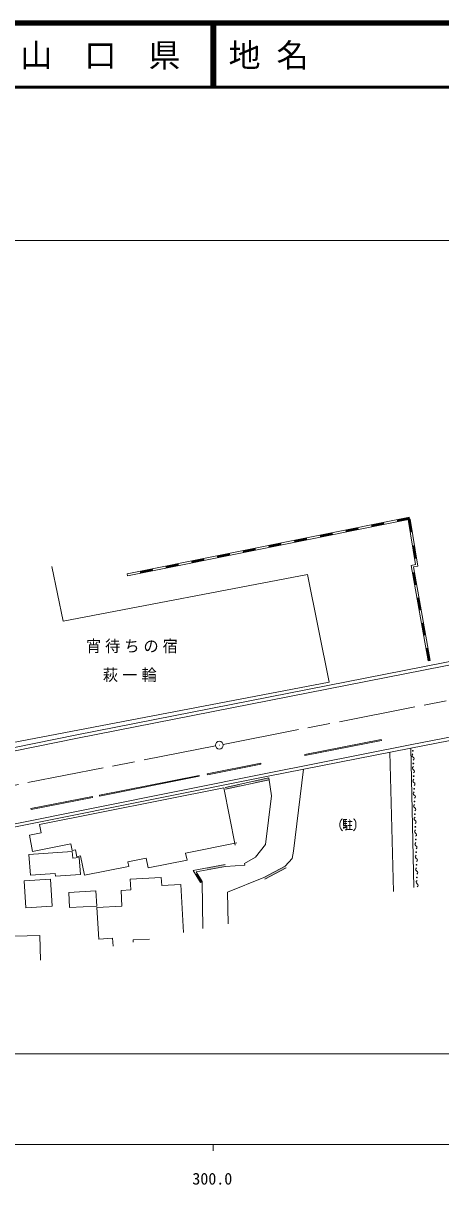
# Model space of a CAD drawing. Units: millimetres, scale not verified. Extents: x 40000 to 680000, y 20000 to 380000.
# Drawn here: x 338321 to 403521, y 198715 to 380000 of the extents above; entities that cross this region are included whole.
import ezdxf
from ezdxf.enums import TextEntityAlignment as Align

# ---------------------------------------------------------------- set-up
doc = ezdxf.new("R2010")
doc.units = ezdxf.units.MM
doc.header["$LTSCALE"] = 1000
doc.linetypes.add('CHAIN', pattern=[18.5, 12, -1.5, 3.5, -1.5])
for name, color, linetype, lineweight in [('M-BGD', 7, 'Continuous', 13), ('M-BMK', 2, 'CHAIN', 13), ('M-BMK-SRVR', 3, 'Continuous', 13), ('M-STR-HTXT', 7, 'Continuous', 13), ('M-TTL', 2, 'Continuous', 140), ('M-TTL-BAND', 7, 'Continuous', 13), ('M-TTL-LINE', 7, 'Continuous', 50)]:
    doc.layers.add(name, color=color, linetype=linetype, lineweight=lineweight)
doc.layers.add('M-TTL-TXT', color=7, linetype='Continuous')
doc.styles.add('ＭＳ ゴシック', font='')
doc.styles.get('ＭＳ ゴシック').set_extended_font_data('MS Gothic')

msp = doc.modelspace()

# ---------------------------------------------------------------- hatches: boundary and pattern name
at = {"layer": 'M-BGD'}
for points in [[(398660, 302893), (396654, 302491), (396713, 302197), (398719, 302599)], [(390636, 301286), (388630, 300884), (388689, 300590), (390695, 300991)], [(394648, 302089), (392642, 301688), (392701, 301393), (394707, 301795)], [(398423, 302550), (398761, 300507), (399057, 300556), (398719, 302599)], [(382611, 299678), (380605, 299276), (380664, 298982), (382670, 299384)], [(386624, 300482), (384618, 300080), (384676, 299786), (386683, 300188)], [(374587, 298070), (372581, 297668), (372640, 297374), (374646, 297776)], [(378599, 298874), (376593, 298472), (376652, 298178), (378658, 298580)], [(399098, 298464), (399436, 296421), (399732, 296470), (399394, 298513)], [(362551, 295659), (360545, 295257), (360603, 294963), (362610, 295365)], [(366563, 296463), (364557, 296061), (364616, 295767), (366622, 296168)], [(370575, 297266), (368569, 296865), (368628, 296570), (370634, 296972)], [(358538, 294855), (356532, 294453), (356591, 294159), (358597, 294561)], [(399098, 294255), (399451, 292290), (399746, 292343), (399393, 294308)], [(399804, 290325), (400156, 288360), (400452, 288413), (400099, 290378)], [(400509, 286395), (400862, 284429), (401157, 284482), (400805, 286448)], [(401215, 282464), (401568, 280499), (401863, 280552), (401510, 282517)], [(369926, 260447), (372192, 260939), (372128, 261232), (369862, 260740)], [(374458, 261431), (376724, 261923), (376660, 262216), (374394, 261724)], [(369846, 248678), (366960, 248148), (367014, 247853), (369900, 248383)], [(376046, 246410), (379388, 248160), (379248, 248425), (375907, 246676)], [(365212, 247159), (365993, 245896), (366248, 246053), (365468, 247317)]]:
    msp.add_hatch(color=256, dxfattribs=at).paths.add_polyline_path(points)

# ---------------------------------------------------------------- linework, layer by layer
for p, q in [((398660, 302893), (354526, 294051)), ((398719, 302599), (354585, 293757)), ((398423, 302550), (399586, 295510)), ((398719, 302599), (399930, 295268)), ((399586, 295510), (398895, 295383)), ((344533, 286673), (342810, 295228)), ((382702, 293961), (344533, 286673)), ((354526, 294051), (354585, 293757)), ((398895, 295383), (401568, 280499)), ((399930, 295268), (399243, 295142)), ((399243, 295142), (401863, 280552)), ((401568, 280499), (401863, 280552)), ((394224, 268216), (382283, 265861)), ((394253, 268069), (382312, 265714)), ((394253, 268069), (394224, 268216)), ((398839, 266879), (399300, 245102)), ((382283, 265861), (382312, 265714)), ((396138, 244487), (395540, 266227)), ((375402, 264512), (367050, 262847)), ((375431, 264365), (367080, 262700)), ((375402, 264512), (375431, 264365)), ((365780, 262613), (350224, 259520)), ((365809, 262466), (350253, 259372)), ((365780, 262613), (365809, 262466)), ((367050, 262847), (367080, 262700)), ((369862, 260740), (376660, 262216)), ((369926, 260447), (376724, 261923)), ((349118, 259310), (339527, 257443)), ((349118, 259310), (349147, 259163)), ((350224, 259520), (350253, 259372)), ((371435, 251740), (369647, 260680)), ((339527, 257443), (339555, 257296)), ((349147, 259163), (339555, 257296)), ((388582, 255700), (388582, 254800)), ((389282, 255700), (389432, 255400)), ((388332, 255400), (388832, 255400)), ((388332, 255100), (388832, 255100)), ((388332, 254600), (388332, 254300)), ((388432, 254600), (388482, 254350)), ((388532, 254600), (388632, 254400)), ((388632, 254650), (388732, 254450)), ((389732, 254150), (388932, 254150)), ((388982, 255400), (389682, 255400)), ((389032, 254800), (389632, 254800)), ((389332, 255400), (389332, 254150)), ((339282, 253270), (341126, 253638)), ((339282, 253270), (339793, 250719)), ((363681, 250454), (371696, 252057)), ((339793, 250719), (345770, 251914)), ((345770, 251914), (345981, 250861)), ((345981, 250861), (346501, 250965)), ((346051, 249708), (345982, 250704)), ((346501, 250965), (346710, 249922)), ((363681, 250454), (363897, 249376)), ((347067, 249778), (346051, 249708)), ((346710, 249922), (347291, 250038)), ((347291, 250038), (347892, 247032)), ((347892, 247032), (354776, 248409)), ((354674, 249093), (357525, 249663)), ((354674, 249093), (354817, 248379)), ((357525, 249663), (357825, 248161)), ((357825, 248161), (363897, 249376)), ((369846, 248678), (364842, 247758)), ((369900, 248383), (365328, 247543)), ((375907, 246676), (379248, 248425)), ((339432, 247036), (343307, 247301)), ((343307, 247301), (343336, 246887)), ((359878, 246697), (355045, 246429)), ((359950, 245407), (359878, 246697)), ((364842, 247758), (365993, 245896)), ((365328, 247543), (366248, 246053)), ((376046, 246410), (379388, 248160)), ((355139, 244743), (353607, 244658)), ((355045, 246429), (355139, 244743)), ((362917, 245572), (359950, 245407)), ((363332, 238097), (362917, 245572)), ((365993, 245896), (366248, 246053)), ((366248, 246053), (366368, 238689)), ((353607, 244658), (353744, 242187)), ((353744, 242187), (349837, 241970)), ((349837, 241970), (350109, 237063)), ((340912, 237628), (336935, 237537)), ((341000, 233748), (340912, 237628)), ((352279, 237184), (350109, 237063)), ((352347, 235958), (352279, 237184)), ((358027, 237064), (355483, 236923)), ((355503, 236572), (355483, 236923))]:
    msp.add_line(p, q, dxfattribs=at)
for points in [[(563360, 311932), (547383, 307527), (473119, 293255), (346790, 268424), (319843, 262968), (308737, 260959), (300718, 259979), (290958, 259208), (275621, 259643), (259039, 261197), (224766, 264801), (221634, 268319), (217045, 269114), (213497, 266190), (183566, 270212), (170238, 272103), (158334, 274301), (146226, 277442), (132073, 281926), (123300, 285402), (115383, 288709), (78929, 304515)], [(563212, 312410), (547269, 308014), (473024, 293746), (346692, 268914), (319749, 263459), (308663, 261453), (300668, 260477), (290946, 259708), (275651, 260143), (259088, 261694), (225011, 265278), (221891, 268782), (216905, 269646), (213347, 266715), (183636, 270707), (170318, 272597), (158443, 274789), (146365, 277923), (132241, 282397), (123489, 285866), (115579, 289169), (79128, 304973)], [(299373, 248907), (309917, 250125), (322213, 252105), (376474, 262970), (398742, 267370), (487476, 284623), (549375, 296584), (561072, 299463), (566696, 301199)], [(74307, 293883), (111004, 277913), (126616, 271312), (130403, 269935), (149906, 264496), (160435, 262036), (173001, 259795), (183009, 258474), (212187, 254669), (214030, 251719), (220606, 250882), (224905, 253494), (257873, 249584), (274634, 248212), (287487, 247785), (297717, 248161), (309986, 249630), (322302, 251613), (376571, 262480), (398839, 266879), (487570, 284132), (549482, 296095), (561206, 298981), (566844, 300721)], [(333155, 267048), (386086, 277155), (382702, 293961)], [(399182, 265952), (399068, 265825), (399032, 265700), (399075, 265578), (399198, 265458), (399320, 265338), (399364, 265216), (399328, 265091), (399214, 264964)], [(379248, 248425), (380299, 249649), (380531, 250770), (382101, 263572)], [(399245, 263976), (399131, 263849), (399095, 263724), (399138, 263602), (399261, 263482), (399383, 263363), (399427, 263240), (399391, 263116), (399277, 262988)], [(376660, 262216), (377092, 259434), (376155, 251797), (374609, 249854), (372863, 248877), (372919, 248591), (369900, 248383)], [(399308, 262001), (399194, 261873), (399158, 261749), (399201, 261626), (399324, 261507), (399446, 261387), (399490, 261265), (399454, 261140), (399340, 261013)], [(369647, 260680), (340869, 254924), (341126, 253638)], [(399371, 260025), (399257, 259898), (399221, 259773), (399264, 259651), (399387, 259531), (399509, 259411), (399553, 259289), (399517, 259165), (399403, 259037)], [(399434, 258049), (399319, 257922), (399284, 257797), (399327, 257675), (399450, 257556), (399572, 257436), (399616, 257314), (399580, 257189), (399466, 257062)], [(388182, 255850), (388082, 255750), (387932, 255550), (387832, 255300), (387782, 255050), (387782, 254750), (387832, 254500), (387932, 254250), (388082, 254050), (388182, 253950)], [(388832, 255700), (388332, 255700), (388332, 254800), (388832, 254800), (388832, 254200), (388732, 254100), (388582, 254100)], [(389882, 255850), (389982, 255750), (390132, 255550), (390232, 255300), (390282, 255050), (390282, 254750), (390232, 254500), (390132, 254250), (389982, 254050), (389882, 253950)], [(399497, 256074), (399382, 255947), (399347, 255822), (399390, 255700), (399513, 255580), (399635, 255460), (399679, 255338), (399643, 255213), (399529, 255086)], [(399560, 254098), (399445, 253971), (399410, 253846), (399453, 253724), (399576, 253604), (399698, 253485), (399742, 253362), (399706, 253238), (399592, 253110)], [(399623, 252123), (399508, 251995), (399473, 251871), (399516, 251749), (399639, 251629), (399761, 251509), (399805, 251387), (399769, 251262), (399654, 251135)], [(345982, 250704), (339213, 250240), (339432, 247036)], [(343336, 246887), (347246, 247155), (347067, 249778)], [(399686, 250147), (399571, 250020), (399536, 249895), (399579, 249773), (399702, 249653), (399824, 249534), (399868, 249411), (399832, 249287), (399717, 249159)], [(370347, 239463), (370236, 244366), (375907, 246676)], [(399749, 248172), (399634, 248044), (399599, 247920), (399642, 247797), (399765, 247678), (399887, 247558), (399931, 247436), (399895, 247311), (399780, 247184)], [(399812, 246196), (399697, 246069), (399662, 245944), (399705, 245822), (399828, 245702), (399950, 245582), (399994, 245460), (399958, 245335), (399843, 245208)]]:
    msp.add_lwpolyline(points, dxfattribs=at)
for points in [[(338736, 241955), (338471, 246129), (342597, 246391), (342862, 242217)], [(349793, 242207), (345555, 241970), (345422, 244342), (349660, 244579)]]:
    msp.add_lwpolyline(points, close=True, dxfattribs=at)
for centre, radius in [((399166, 266446), 59.3), ((399166, 266446), 39.5), ((399166, 266446), 19.8), ((399166, 266446), 2), ((399229, 264470), 59.3), ((399229, 264470), 39.5), ((399229, 264470), 19.8), ((399229, 264470), 2), ((399292, 262495), 59.3), ((399292, 262495), 39.5), ((399292, 262495), 19.8), ((399292, 262495), 2), ((399355, 260519), 59.3), ((399355, 260519), 39.5), ((399355, 260519), 19.8), ((399355, 260519), 2), ((399418, 258543), 59.3), ((399418, 258543), 39.5), ((399418, 258543), 19.8), ((399418, 258543), 2), ((399481, 256568), 59.3), ((399481, 256568), 39.5), ((399481, 256568), 19.8), ((399481, 256568), 2), ((399544, 254592), 59.3), ((399544, 254592), 39.5), ((399544, 254592), 19.8), ((399544, 254592), 2), ((399607, 252617), 59.3), ((399607, 252617), 39.5), ((399607, 252617), 19.8), ((399607, 252617), 2), ((399670, 250641), 59.3), ((399670, 250641), 39.5), ((399670, 250641), 19.8), ((399670, 250641), 2), ((399733, 248665), 59.3), ((399733, 248665), 39.5), ((399733, 248665), 19.8), ((399733, 248665), 2), ((399796, 246690), 59.3), ((399796, 246690), 39.5), ((399796, 246690), 19.8), ((399796, 246690), 2)]:
    msp.add_circle(centre, radius, dxfattribs=at)
at = {"layer": 'M-BMK'}
for p, q in [((369529, 267441), (466491, 286409)), ((320882, 257924), (368351, 267210))]:
    msp.add_line(p, q, dxfattribs=at)
at = {"layer": 'M-BMK-SRVR'}
for radius in [600, 24]:
    msp.add_circle((368940, 267325), radius, dxfattribs=at)
at = {"layer": 'M-STR-HTXT'}
for p, q in [((96999, 346078), (474892, 346078)), ((74307, 219163), (566844, 219163))]:
    msp.add_line(p, q, dxfattribs=at)
at = {"layer": 'M-TTL'}
msp.add_line((680000, 380000), (40000, 380000), dxfattribs=at)
at = {"layer": 'M-TTL-BAND'}
for p, q in [((40000, 205000), (579000, 205000)), ((368000, 205000), (368000, 204000))]:
    msp.add_line(p, q, dxfattribs=at)
at = {"layer": 'M-TTL-LINE'}
for p, q in [((367750, 380000), (367750, 370000)), ((368250, 380000), (368250, 370000)), ((40000, 370000), (680000, 370000))]:
    msp.add_line(p, q, dxfattribs=at)

# ---------------------------------------------------------------- texts
at = {"layer": 'M-BGD', "char_height": 1833, "attachment_point": 7, "style": 'ＭＳ ゴシック'}
for s, insert in [('\\T1.26;\\W0.95;宵待ちの宿', (348117, 281676)), ('\\T1.27;\\W0.95;萩一輪', (350759, 277169))]:
    msp.add_mtext(s, dxfattribs=dict(at, insert=insert))
at = {"layer": 'M-TTL-BAND', "style": 'ＭＳ ゴシック'}
msp.add_text('300.0', height=1833, dxfattribs=at).set_placement((367844, 198195), align=Align.BOTTOM_CENTER)
at = {"layer": 'M-TTL-TXT', "style": 'ＭＳ ゴシック'}
msp.add_text('山\u3000口\u3000県', height=3666, dxfattribs=at).set_placement((350375, 375000), align=Align.MIDDLE_CENTER)
msp.add_text('地 名', height=3666, dxfattribs=at).set_placement((370380, 375000), align=Align.MIDDLE_LEFT)

doc.saveas('drawing.dxf')
